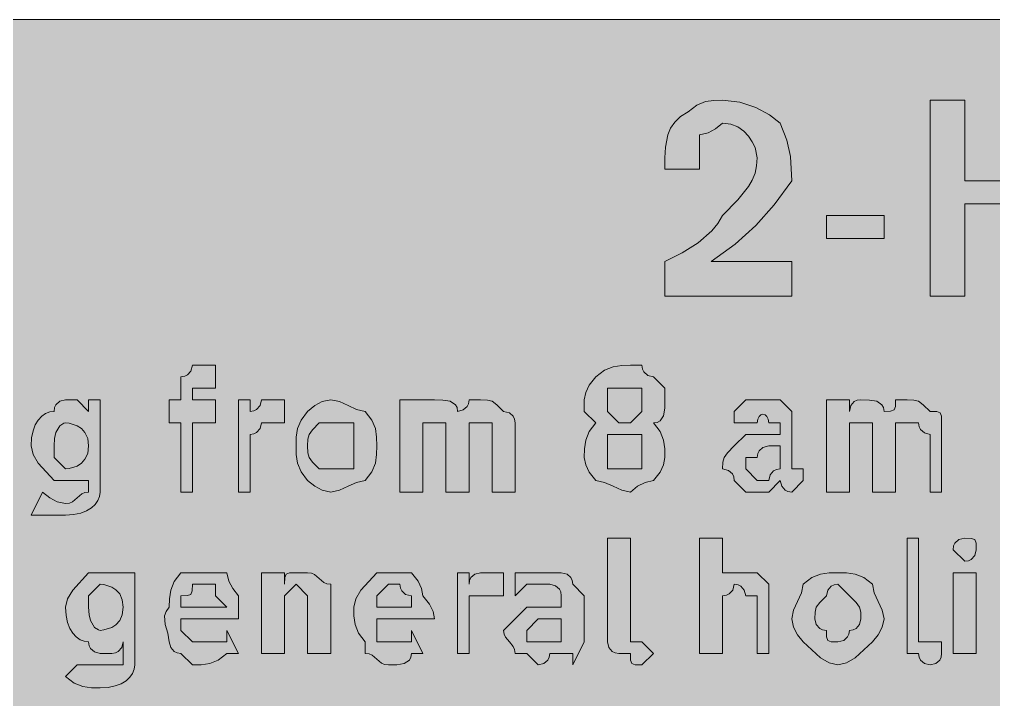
# Model space of a CAD drawing. Header units: metres. Extents: x 10 to 558, y 11 to 260.
# Drawn here: x 99.8 to 201.2, y 188.9 to 259.7 of the extents above; entities that cross this region are included whole.
import ezdxf

# ---------------------------------------------------------------- set-up
doc = ezdxf.new("R2010")
doc.units = ezdxf.units.M
for name, color, linetype, true_color in [('FILL_BLUE_0000FF', 7, 'Continuous', 0x0000ff), ('FILL_WHITE_FFFFFF', 7, 'Continuous', 0xffffff), ('STROKE_WHITE_FFFFFF', 7, 'Continuous', 0xffffff)]:
    doc.layers.add(name, color=color, linetype=linetype, true_color=true_color)

msp = doc.modelspace()

# ---------------------------------------------------------------- hatches: boundary and pattern name
at = {"layer": 'FILL_BLUE_0000FF', "true_color": 0x0000ff}
h = msp.add_hatch(color=7, dxfattribs=at)
h.dxf.hatch_style = 1
h.paths.add_polyline_path([(551.8, 259.63), (552.54, 259.47), (553.8, 258.93), (554.83, 258.16), (555.75, 257.28), (556.54, 256.78), (557.14, 256.19), (557.56, 255.55), (557.85, 254.88), (558.11, 253.57), (558.15, 252.48), (558.15, 18.48), (558.15, 16.08), (555.75, 13.68), (554.83, 12.8), (553.8, 12.03), (552.54, 11.49), (551.8, 11.33), (550.95, 11.28), (16.95, 11.28), (16.05, 11.3), (15.15, 11.43), (14.25, 11.79), (13.35, 12.48), (12.6, 12.63), (11.83, 12.99), (10.95, 13.68), (10.55, 14.18), (10.26, 14.77), (9.9, 16.08), (9.75, 18.48), (9.75, 252.48), (9.75, 254.88), (9.94, 255.76), (10.35, 256.53), (10.95, 257.28), (11.83, 257.99), (12.6, 258.48), (13.14, 258.97), (13.3, 259.28), (13.35, 259.68), (16.95, 259.68), (550.95, 259.68), (551.8, 259.63)])
at = {"layer": 'FILL_WHITE_FFFFFF', "true_color": 0xffffff}
h = msp.add_hatch(color=7, dxfattribs=at)
h.dxf.hatch_style = 1
h.paths.add_polyline_path([(166.95, 244.08), (166.95, 245.28), (166.99, 246.37), (167.25, 247.68), (167.54, 248.35), (167.96, 248.99), (168.56, 249.58), (169.35, 250.08), (170.25, 250.77), (171.15, 251.13), (172.05, 251.26), (172.95, 251.28), (174.73, 251.07), (176.4, 250.53), (177.84, 249.76), (178.95, 248.88), (179.64, 247.1), (180, 245.43), (180.15, 242.88), (178.33, 240.39), (176.4, 238.23), (174.24, 236.3), (171.75, 234.48), (180.15, 234.48), (180.15, 230.88), (166.95, 230.88), (166.95, 234.48), (168.73, 235.4), (170.4, 236.43), (171.84, 237.69), (172.45, 238.43), (172.95, 239.28), (174.52, 240.89), (175.65, 242.28), (176.04, 242.96), (176.32, 243.67), (176.49, 244.43), (176.55, 245.28), (176.32, 246.35), (176.04, 246.95), (175.65, 247.53), (175.14, 248.06), (174.52, 248.49), (173.79, 248.77), (172.95, 248.88), (172.2, 248.28), (171.43, 247.87), (170.55, 247.68), (170.55, 246.48), (170.55, 245.28), (170.55, 244.08), (166.95, 244.08)])
h = msp.add_hatch(color=7, dxfattribs=at)
h.dxf.hatch_style = 1
h.paths.add_polyline_path([(207.75, 240.48), (198.15, 240.48), (198.15, 230.88), (194.55, 230.88), (194.55, 251.28), (198.15, 251.28), (198.15, 242.88), (207.75, 242.88), (207.75, 251.28), (210.15, 251.28), (210.15, 230.88), (207.75, 230.88), (207.75, 240.48)])
h = msp.add_hatch(color=7, dxfattribs=at)
h.dxf.hatch_style = 1
h.paths.add_polyline_path([(183.75, 239.28), (189.75, 239.28), (189.75, 236.88), (183.75, 236.88), (183.75, 239.28)])
h = msp.add_hatch(color=7, dxfattribs=at)
h.dxf.hatch_style = 1
h.paths.add_polyline_path([(117.75, 210.48), (116.55, 210.48), (116.55, 217.68), (115.35, 217.68), (115.35, 220.08), (116.55, 220.08), (116.55, 221.28), (116.55, 222.48), (116.95, 222.53), (117.24, 222.67), (117.6, 223.08), (117.75, 223.68), (118.95, 223.68), (120.15, 223.68), (120.15, 221.28), (118.95, 221.28), (117.75, 221.28), (117.75, 220.08), (120.15, 220.08), (120.15, 217.68), (117.75, 217.68), (117.75, 210.48)])
h = msp.add_hatch(color=7, dxfattribs=at)
h.dxf.hatch_style = 1
h.paths.add_polyline_path([(166.93, 214.98), (166.95, 214.08), (166.8, 213.33), (166.44, 212.56), (165.75, 211.68), (164.87, 211.49), (164.1, 211.08), (163.35, 210.48), (162.45, 210.67), (161.55, 211.08), (160.65, 211.49), (159.75, 211.68), (159.06, 212.56), (158.7, 213.33), (158.55, 214.08), (158.57, 214.98), (158.7, 215.88), (159.06, 216.78), (159.75, 217.68), (158.55, 218.88), (158.55, 220.08), (158.7, 220.83), (159.06, 221.6), (159.75, 222.48), (160.65, 223.17), (161.55, 223.53), (162.45, 223.66), (163.35, 223.68), (164.55, 223.68), (164.6, 223.28), (164.74, 222.99), (165.15, 222.63), (165.75, 222.48), (166.95, 221.28), (166.95, 220.08), (166.93, 219.2), (166.8, 218.43), (166.44, 217.89), (166.15, 217.73), (165.75, 217.68), (166.44, 216.78), (166.8, 215.88), (166.93, 214.98)])
h.paths.add_polyline_path([(160.95, 212.88), (163.35, 212.88), (164.55, 212.88), (164.55, 214.08), (164.55, 216.48), (163.35, 216.48), (160.95, 216.48), (160.95, 214.08), (160.95, 212.88)], flags=16)
h.paths.add_polyline_path([(164.55, 220.08), (164.55, 221.28), (163.35, 221.28), (160.95, 221.28), (160.95, 220.08), (160.95, 218.88), (162.15, 217.68), (163.35, 217.68), (164.55, 218.88), (164.55, 220.08)], flags=16)
h = msp.add_hatch(color=7, dxfattribs=at)
h.dxf.hatch_style = 1
h.paths.add_polyline_path([(108.15, 220.08), (108.15, 210.48), (108.09, 210.03), (107.92, 209.6), (107.64, 209.19), (107.25, 208.83), (106.74, 208.52), (106.12, 208.29), (105.39, 208.13), (104.55, 208.08), (100.95, 208.08), (102.15, 210.48), (102.9, 209.88), (103.67, 209.47), (104.55, 209.28), (104.95, 209.33), (105.26, 209.47), (105.75, 209.88), (106.24, 210.29), (106.55, 210.43), (106.95, 210.48), (106.95, 211.68), (105.75, 211.68), (104.55, 211.68), (103.35, 211.68), (101.7, 213.48), (101.16, 214.38), (100.95, 215.28), (101, 216.12), (101.16, 216.85), (101.39, 217.47), (101.7, 217.98), (102.06, 218.37), (102.47, 218.65), (102.9, 218.82), (103.35, 218.88), (103.4, 219.28), (103.54, 219.57), (103.95, 219.93), (104.55, 220.08), (105.75, 220.08), (106.95, 218.88), (106.95, 220.08), (108.15, 220.08)])
h.paths.add_polyline_path([(103.95, 217.38), (103.54, 216.67), (103.4, 216.07), (103.35, 215.28), (103.35, 214.08), (104.55, 212.88), (104.92, 212.92), (105.75, 213.18), (106.19, 213.47), (106.57, 213.89), (106.85, 214.49), (106.95, 215.28), (106.85, 216.07), (106.57, 216.67), (106.19, 217.09), (105.75, 217.38), (104.92, 217.64), (104.55, 217.68), (104.36, 217.64), (103.95, 217.38)], flags=16)
h = msp.add_hatch(color=7, dxfattribs=at)
h.dxf.hatch_style = 1
h.paths.add_polyline_path([(124.15, 218.93), (124.44, 219.07), (124.8, 219.48), (124.95, 220.08), (127.35, 220.08), (127.35, 217.68), (124.95, 217.68), (124.8, 217.08), (124.44, 216.67), (124.15, 216.53), (123.75, 216.48), (123.75, 210.48), (122.55, 210.48), (122.55, 220.08), (123.75, 220.08), (123.75, 218.88), (124.15, 218.93)])
h = msp.add_hatch(color=7, dxfattribs=at)
h.dxf.hatch_style = 1
h.paths.add_polyline_path([(128.7, 217.08), (129.06, 217.98), (129.75, 218.88), (130.5, 219.48), (131.27, 219.89), (132.15, 220.08), (133.05, 219.89), (133.95, 219.48), (134.85, 219.07), (135.75, 218.88), (136.44, 217.98), (136.8, 217.08), (136.93, 216.18), (136.95, 215.28), (136.93, 214.38), (136.8, 213.48), (136.44, 212.58), (135.75, 211.68), (134.85, 211.49), (133.95, 211.08), (133.05, 210.67), (132.15, 210.48), (131.27, 210.67), (130.5, 211.08), (129.75, 211.68), (129.06, 212.58), (128.7, 213.48), (128.57, 214.38), (128.55, 215.28), (128.57, 216.18), (128.7, 217.08)])
h.paths.add_polyline_path([(130.26, 216.97), (129.9, 216.48), (129.77, 215.99), (129.75, 215.28), (129.77, 214.57), (129.9, 214.08), (130.26, 213.59), (130.95, 212.88), (132.15, 212.88), (134.55, 212.88), (134.55, 215.28), (134.55, 217.68), (132.15, 217.68), (130.95, 217.68), (130.26, 216.97)], flags=16)
h = msp.add_hatch(color=7, dxfattribs=at)
h.dxf.hatch_style = 1
h.paths.add_polyline_path([(143.83, 220.06), (144.6, 219.93), (145.14, 219.57), (145.3, 219.28), (145.35, 218.88), (145.95, 219.03), (146.36, 219.39), (146.5, 219.68), (146.55, 220.08), (147.75, 220.08), (148.46, 220.06), (148.95, 219.93), (149.44, 219.57), (150.15, 218.88), (150.75, 218.73), (151.16, 218.37), (151.3, 218.08), (151.35, 217.68), (151.35, 210.48), (148.95, 210.48), (148.95, 216.48), (148.95, 217.68), (147.75, 217.68), (146.55, 217.68), (146.55, 216.48), (146.55, 210.48), (144.15, 210.48), (144.15, 216.48), (144.15, 217.68), (142.95, 217.68), (141.75, 217.68), (141.75, 216.48), (141.75, 210.48), (139.35, 210.48), (139.35, 220.08), (141.75, 220.08), (142.95, 220.08), (143.83, 220.06)])
h = msp.add_hatch(color=7, dxfattribs=at)
h.dxf.hatch_style = 1
h.paths.add_polyline_path([(174.15, 211.68), (174.1, 212.08), (173.96, 212.37), (173.55, 212.73), (172.95, 212.88), (172.97, 213.59), (173.1, 214.08), (173.46, 214.57), (174.15, 215.28), (175.35, 216.48), (176.55, 216.48), (177.75, 216.48), (178.95, 216.48), (178.95, 217.68), (177.75, 217.68), (177.7, 218.07), (177.56, 218.35), (177.37, 218.52), (177.15, 218.58), (176.93, 218.52), (176.74, 218.35), (176.6, 218.07), (176.55, 217.68), (175.35, 217.68), (174.15, 217.68), (174.15, 218.88), (175.35, 220.08), (176.55, 220.08), (178.95, 220.08), (180.15, 218.88), (180.15, 217.68), (180.15, 215.28), (180.15, 212.88), (181.35, 212.88), (181.35, 211.68), (180.15, 210.48), (179.75, 210.53), (179.46, 210.67), (179.1, 211.08), (178.95, 211.68), (177.75, 210.48), (176.55, 210.48), (175.35, 210.48), (174.15, 211.68)])
h.paths.add_polyline_path([(177.9, 212.28), (178.26, 212.69), (178.55, 212.83), (178.95, 212.88), (178.95, 215.28), (177.75, 215.28), (177.15, 215.13), (176.74, 214.77), (176.6, 214.48), (176.55, 214.08), (175.35, 214.08), (175.35, 212.88), (176.55, 211.68), (177.75, 211.68), (177.9, 212.28)], flags=16)
h = msp.add_hatch(color=7, dxfattribs=at)
h.dxf.hatch_style = 1
h.paths.add_polyline_path([(186.15, 218.88), (186.3, 219.48), (186.66, 219.89), (186.95, 220.03), (187.35, 220.08), (188.23, 220.06), (189, 219.93), (189.54, 219.57), (189.7, 219.28), (189.75, 218.88), (190.44, 218.9), (190.8, 219.03), (190.93, 219.39), (190.95, 220.08), (192.15, 220.08), (192.86, 220.06), (193.35, 219.93), (193.84, 219.57), (194.55, 218.88), (195.24, 218.86), (195.6, 218.73), (195.73, 218.37), (195.75, 217.68), (195.75, 210.48), (194.55, 210.48), (194.55, 216.48), (193.95, 216.63), (193.54, 216.99), (193.4, 217.28), (193.35, 217.68), (192.15, 217.68), (190.95, 217.68), (190.95, 216.48), (190.95, 210.48), (188.55, 210.48), (188.55, 216.48), (188.55, 217.68), (187.35, 217.68), (186.15, 217.68), (186.15, 216.48), (186.15, 210.48), (183.75, 210.48), (183.75, 220.08), (186.15, 220.08), (186.15, 218.88)])
h = msp.add_hatch(color=7, dxfattribs=at)
h.dxf.hatch_style = 1
h.paths.add_polyline_path([(160.95, 205.68), (163.35, 205.68), (163.35, 194.88), (164.55, 194.88), (165.75, 193.68), (164.55, 192.48), (163.86, 192.5), (163.5, 192.63), (163.37, 192.99), (163.35, 193.68), (162.15, 193.68), (161.75, 193.73), (161.46, 193.87), (161.1, 194.28), (160.95, 194.88), (160.95, 205.68)])
h = msp.add_hatch(color=7, dxfattribs=at)
h.dxf.hatch_style = 1
h.paths.add_polyline_path([(176.55, 199.68), (175.35, 199.68), (175.2, 200.28), (174.84, 200.69), (174.55, 200.83), (174.15, 200.88), (174, 200.28), (173.64, 199.87), (173.35, 199.73), (172.95, 199.68), (172.95, 198.48), (172.95, 193.68), (170.55, 193.68), (170.55, 205.68), (172.95, 205.68), (172.95, 202.08), (174.15, 202.08), (176.55, 202.08), (177.75, 200.88), (177.75, 199.68), (177.75, 193.68), (176.55, 193.68), (176.55, 198.48), (176.55, 199.68)])
h = msp.add_hatch(color=7, dxfattribs=at)
h.dxf.hatch_style = 1
h.paths.add_polyline_path([(192.15, 205.68), (193.35, 205.68), (193.35, 194.88), (194.55, 194.88), (195.75, 194.88), (195.75, 193.68), (195.7, 193.28), (195.56, 192.99), (195.15, 192.63), (194.55, 192.48), (193.95, 192.63), (193.54, 192.99), (193.4, 193.28), (193.35, 193.68), (192.15, 193.68), (192.15, 194.88), (192.15, 205.68)])
h = msp.add_hatch(color=7, dxfattribs=at)
h.dxf.hatch_style = 1
h.paths.add_polyline_path([(199.2, 203.88), (198.84, 203.47), (198.55, 203.33), (198.15, 203.28), (196.95, 204.48), (197, 204.88), (197.14, 205.17), (197.55, 205.53), (198.15, 205.68), (198.84, 205.66), (199.2, 205.53), (199.33, 205.17), (199.35, 204.48), (199.2, 203.88)])
h = msp.add_hatch(color=7, dxfattribs=at)
h.dxf.hatch_style = 1
h.paths.add_polyline_path([(111.75, 192.48), (111.69, 192.03), (111.52, 191.6), (111.24, 191.19), (110.85, 190.83), (110.34, 190.52), (109.72, 190.29), (108.99, 190.13), (108.15, 190.08), (107.25, 190.1), (106.35, 190.23), (105.45, 190.59), (104.55, 191.28), (105.75, 192.48), (108.15, 192.48), (110.55, 192.48), (110.55, 193.68), (110.55, 194.88), (110.4, 194.28), (110.04, 193.87), (109.75, 193.73), (109.35, 193.68), (108.15, 193.68), (107.55, 193.83), (107.14, 194.19), (107, 194.48), (106.95, 194.88), (106.5, 194.94), (106.07, 195.1), (105.66, 195.39), (105.3, 195.78), (104.99, 196.29), (104.76, 196.9), (104.6, 197.64), (104.55, 198.48), (104.76, 199.38), (105.3, 200.28), (106.95, 202.08), (108.15, 202.08), (109.35, 202.08), (110.55, 202.08), (111.75, 202.08), (111.75, 192.48)])
h.paths.add_polyline_path([(106.95, 198.48), (107, 197.69), (107.14, 197.09), (107.55, 196.38), (107.96, 196.12), (108.15, 196.08), (108.52, 196.12), (109.35, 196.38), (109.79, 196.67), (110.18, 197.09), (110.45, 197.69), (110.55, 198.48), (110.45, 199.27), (110.18, 199.87), (109.79, 200.29), (109.35, 200.58), (108.52, 200.84), (108.15, 200.88), (106.95, 199.68), (106.95, 198.48)], flags=16)
h = msp.add_hatch(color=7, dxfattribs=at)
h.dxf.hatch_style = 1
h.paths.add_polyline_path([(116.15, 193.73), (115.86, 193.87), (115.5, 194.28), (115.35, 194.88), (115.18, 195.78), (114.9, 196.68), (114.84, 197.58), (115.01, 198.03), (115.35, 198.48), (115.37, 199.38), (115.5, 200.28), (115.86, 201.18), (116.55, 202.08), (121.35, 202.08), (121.54, 201.2), (121.95, 200.43), (122.55, 199.68), (122.55, 197.28), (116.55, 197.28), (116.55, 196.08), (117.75, 194.88), (118.95, 194.88), (121.35, 194.88), (121.35, 196.08), (122.55, 193.68), (121.35, 193.68), (120.45, 192.99), (119.55, 192.63), (118.65, 192.5), (117.75, 192.48), (116.55, 193.68), (116.15, 193.73)])
h.paths.add_polyline_path([(120.15, 199.68), (120.15, 200.88), (117.75, 200.88), (117.73, 200.19), (117.6, 199.83), (117.24, 199.7), (116.55, 199.68), (116.55, 198.48), (121.35, 198.48), (120.15, 199.68)], flags=16)
h = msp.add_hatch(color=7, dxfattribs=at)
h.dxf.hatch_style = 1
h.paths.add_polyline_path([(127.35, 199.68), (127.35, 198.48), (127.35, 193.68), (124.95, 193.68), (124.95, 202.08), (127.35, 202.08), (127.35, 200.88), (127.37, 201.57), (127.5, 201.93), (127.86, 202.06), (128.55, 202.08), (129.75, 202.08), (130.15, 202.03), (130.46, 201.89), (130.95, 201.48), (131.44, 201.07), (131.75, 200.93), (132.15, 200.88), (132.15, 199.68), (132.15, 193.68), (129.75, 193.68), (129.75, 198.48), (129.75, 199.68), (128.55, 200.88), (127.35, 199.68)])
h = msp.add_hatch(color=7, dxfattribs=at)
h.dxf.hatch_style = 1
h.paths.add_polyline_path([(137.44, 192.67), (136.95, 193.08), (136.46, 193.49), (136.15, 193.63), (135.75, 193.68), (135.75, 194.88), (135.06, 195.78), (134.7, 196.68), (134.57, 197.58), (134.55, 198.48), (134.76, 199.38), (135.3, 200.28), (136.95, 202.08), (140.55, 202.08), (141.24, 201.2), (141.6, 200.43), (141.75, 199.68), (142.44, 198.8), (142.8, 198.03), (142.95, 197.28), (136.95, 197.28), (136.95, 196.08), (136.95, 194.88), (139.35, 194.88), (140.55, 194.88), (140.55, 196.08), (141.75, 193.68), (140.55, 193.68), (140.5, 193.28), (140.34, 192.99), (139.8, 192.63), (139.03, 192.5), (138.15, 192.48), (137.75, 192.53), (137.44, 192.67)])
h.paths.add_polyline_path([(140.55, 199.68), (139.95, 199.83), (139.54, 200.19), (139.4, 200.48), (139.35, 200.88), (138.15, 200.88), (136.95, 199.68), (136.95, 198.48), (140.55, 198.48), (140.55, 199.68)], flags=16)
h = msp.add_hatch(color=7, dxfattribs=at)
h.dxf.hatch_style = 1
h.paths.add_polyline_path([(146.6, 201.28), (146.74, 201.57), (147.15, 201.93), (147.75, 202.08), (150.15, 202.08), (150.15, 199.68), (147.75, 199.68), (146.55, 199.68), (146.55, 198.48), (146.55, 193.68), (145.35, 193.68), (145.35, 202.08), (146.55, 202.08), (146.55, 200.88), (146.6, 201.28)])
h = msp.add_hatch(color=7, dxfattribs=at)
h.dxf.hatch_style = 1
h.paths.add_polyline_path([(152.55, 202.08), (153.75, 202.08), (156.15, 202.08), (156.75, 201.93), (157.16, 201.57), (157.3, 201.28), (157.35, 200.88), (158.55, 199.68), (158.55, 198.48), (158.55, 194.88), (157.35, 192.48), (157.35, 193.68), (156.15, 193.68), (154.95, 193.68), (154.9, 193.28), (154.76, 192.99), (154.35, 192.63), (153.75, 192.48), (152.55, 193.68), (151.35, 193.68), (151.3, 194.08), (151.16, 194.39), (150.75, 194.88), (150.34, 195.37), (150.2, 195.68), (150.15, 196.08), (151.35, 197.28), (152.55, 198.48), (153.75, 198.48), (154.95, 198.48), (156.15, 198.48), (156.15, 199.68), (156.1, 200.08), (155.96, 200.37), (155.55, 200.73), (154.95, 200.88), (153.75, 200.88), (152.55, 200.88), (151.35, 199.68), (151.35, 200.88), (151.35, 202.08), (152.55, 202.08)])
h.paths.add_polyline_path([(156.15, 194.88), (156.15, 196.08), (156.15, 197.28), (154.95, 197.28), (153.75, 197.28), (152.55, 196.08), (152.55, 194.88), (153.75, 194.88), (154.95, 194.88), (156.15, 194.88)], flags=16)
h = msp.add_hatch(color=7, dxfattribs=at)
h.dxf.hatch_style = 1
h.paths.add_polyline_path([(180.75, 199.08), (181.16, 199.98), (181.35, 200.88), (182.25, 201.57), (183.15, 201.93), (184.05, 202.06), (184.95, 202.08), (185.85, 202.06), (186.75, 201.93), (187.65, 201.57), (188.55, 200.88), (188.74, 199.98), (189.15, 199.08), (189.56, 198.18), (189.75, 197.28), (189.56, 196.4), (189.15, 195.63), (188.55, 194.88), (186.75, 193.23), (185.85, 192.69), (184.95, 192.48), (184.05, 192.69), (183.15, 193.23), (181.35, 194.88), (180.75, 195.63), (180.34, 196.4), (180.15, 197.28), (180.34, 198.18), (180.75, 199.08)])
h.paths.add_polyline_path([(184.26, 200.69), (183.9, 200.28), (183.75, 199.68), (183.06, 198.97), (182.7, 198.48), (182.57, 197.99), (182.55, 197.28), (182.7, 196.68), (183.06, 196.27), (183.35, 196.13), (183.75, 196.08), (183.77, 195.39), (183.9, 195.03), (184.26, 194.9), (184.95, 194.88), (185.55, 195.03), (185.96, 195.39), (186.1, 195.68), (186.15, 196.08), (186.55, 196.13), (186.84, 196.27), (187.2, 196.68), (187.35, 197.28), (187.33, 197.99), (187.2, 198.48), (186.84, 198.97), (186.15, 199.68), (184.95, 200.88), (184.55, 200.83), (184.26, 200.69)], flags=16)
h = msp.add_hatch(color=7, dxfattribs=at)
h.dxf.hatch_style = 1
h.paths.add_polyline_path([(196.95, 193.68), (196.95, 202.08), (199.35, 202.08), (199.35, 193.68), (196.95, 193.68)])

# ---------------------------------------------------------------- linework, layer by layer
at = {"layer": 'FILL_BLUE_0000FF', "lineweight": 0, "true_color": 0x0000ff}
msp.add_lwpolyline([(9.75, 18.48), (9.75, 252.48), (9.75, 254.88), (9.94, 255.76), (10.35, 256.53), (10.95, 257.28), (11.83, 257.99), (12.6, 258.48), (13.14, 258.97), (13.3, 259.28), (13.35, 259.68), (16.95, 259.68), (550.95, 259.68)], dxfattribs=at)
at = {"layer": 'FILL_WHITE_FFFFFF', "lineweight": 0, "true_color": 0xffffff}
for points in [[(166.95, 244.08), (166.95, 245.28), (166.99, 246.37), (167.25, 247.68), (167.54, 248.35), (167.96, 248.99), (168.56, 249.58), (169.35, 250.08), (170.25, 250.77), (171.15, 251.13), (172.05, 251.26), (172.95, 251.28), (174.73, 251.07), (176.4, 250.53), (177.84, 249.76), (178.95, 248.88), (179.64, 247.1), (180, 245.43), (180.15, 242.88), (178.33, 240.39), (176.4, 238.23), (174.24, 236.3), (171.75, 234.48), (180.15, 234.48), (180.15, 230.88), (166.95, 230.88), (166.95, 234.48), (168.73, 235.4), (170.4, 236.43), (171.84, 237.69), (172.45, 238.43), (172.95, 239.28), (174.52, 240.89), (175.65, 242.28), (176.04, 242.96), (176.32, 243.67), (176.49, 244.43), (176.55, 245.28), (176.32, 246.35), (176.04, 246.95), (175.65, 247.53), (175.14, 248.06), (174.52, 248.49), (173.79, 248.77), (172.95, 248.88), (172.2, 248.28), (171.43, 247.87), (170.55, 247.68), (170.55, 246.48), (170.55, 245.28), (170.55, 244.08)], [(207.75, 240.48), (198.15, 240.48), (198.15, 230.88), (194.55, 230.88), (194.55, 251.28), (198.15, 251.28), (198.15, 242.88), (207.75, 242.88), (207.75, 251.28), (210.15, 251.28), (210.15, 230.88), (207.75, 230.88)], [(183.75, 239.28), (189.75, 239.28), (189.75, 236.88), (183.75, 236.88)], [(117.75, 210.48), (116.55, 210.48), (116.55, 217.68), (115.35, 217.68), (115.35, 220.08), (116.55, 220.08), (116.55, 221.28), (116.55, 222.48), (116.95, 222.53), (117.24, 222.67), (117.6, 223.08), (117.75, 223.68), (118.95, 223.68), (120.15, 223.68), (120.15, 221.28), (118.95, 221.28), (117.75, 221.28), (117.75, 220.08), (120.15, 220.08), (120.15, 217.68), (117.75, 217.68)], [(166.93, 214.98), (166.95, 214.08), (166.8, 213.33), (166.44, 212.56), (165.75, 211.68), (164.87, 211.49), (164.1, 211.08), (163.35, 210.48), (162.45, 210.67), (161.55, 211.08), (160.65, 211.49), (159.75, 211.68), (159.06, 212.56), (158.7, 213.33), (158.55, 214.08), (158.57, 214.98), (158.7, 215.88), (159.06, 216.78), (159.75, 217.68), (158.55, 218.88), (158.55, 220.08), (158.7, 220.83), (159.06, 221.6), (159.75, 222.48), (160.65, 223.17), (161.55, 223.53), (162.45, 223.66), (163.35, 223.68), (164.55, 223.68), (164.6, 223.28), (164.74, 222.99), (165.15, 222.63), (165.75, 222.48), (166.95, 221.28), (166.95, 220.08), (166.93, 219.2), (166.8, 218.43), (166.44, 217.89), (166.15, 217.73), (165.75, 217.68), (166.44, 216.78), (166.8, 215.88)], [(164.55, 220.08), (164.55, 221.28), (163.35, 221.28), (160.95, 221.28), (160.95, 220.08), (160.95, 218.88), (162.15, 217.68), (163.35, 217.68), (164.55, 218.88)], [(108.15, 220.08), (108.15, 210.48), (108.09, 210.03), (107.92, 209.6), (107.64, 209.19), (107.25, 208.83), (106.74, 208.52), (106.12, 208.29), (105.39, 208.13), (104.55, 208.08), (100.95, 208.08), (102.15, 210.48), (102.9, 209.88), (103.67, 209.47), (104.55, 209.28), (104.95, 209.33), (105.26, 209.47), (105.75, 209.88), (106.24, 210.29), (106.55, 210.43), (106.95, 210.48), (106.95, 211.68), (105.75, 211.68), (104.55, 211.68), (103.35, 211.68), (101.7, 213.48), (101.16, 214.38), (100.95, 215.28), (101, 216.12), (101.16, 216.85), (101.39, 217.47), (101.7, 217.98), (102.06, 218.37), (102.47, 218.65), (102.9, 218.82), (103.35, 218.88), (103.4, 219.28), (103.54, 219.57), (103.95, 219.93), (104.55, 220.08), (105.75, 220.08), (106.95, 218.88), (106.95, 220.08)], [(124.15, 218.93), (124.44, 219.07), (124.8, 219.48), (124.95, 220.08), (127.35, 220.08), (127.35, 217.68), (124.95, 217.68), (124.8, 217.08), (124.44, 216.67), (124.15, 216.53), (123.75, 216.48), (123.75, 210.48), (122.55, 210.48), (122.55, 220.08), (123.75, 220.08), (123.75, 218.88)], [(128.7, 217.08), (129.06, 217.98), (129.75, 218.88), (130.5, 219.48), (131.27, 219.89), (132.15, 220.08), (133.05, 219.89), (133.95, 219.48), (134.85, 219.07), (135.75, 218.88), (136.44, 217.98), (136.8, 217.08), (136.93, 216.18), (136.95, 215.28), (136.93, 214.38), (136.8, 213.48), (136.44, 212.58), (135.75, 211.68), (134.85, 211.49), (133.95, 211.08), (133.05, 210.67), (132.15, 210.48), (131.27, 210.67), (130.5, 211.08), (129.75, 211.68), (129.06, 212.58), (128.7, 213.48), (128.57, 214.38), (128.55, 215.28), (128.57, 216.18)], [(143.83, 220.06), (144.6, 219.93), (145.14, 219.57), (145.3, 219.28), (145.35, 218.88), (145.95, 219.03), (146.36, 219.39), (146.5, 219.68), (146.55, 220.08), (147.75, 220.08), (148.46, 220.06), (148.95, 219.93), (149.44, 219.57), (150.15, 218.88), (150.75, 218.73), (151.16, 218.37), (151.3, 218.08), (151.35, 217.68), (151.35, 210.48), (148.95, 210.48), (148.95, 216.48), (148.95, 217.68), (147.75, 217.68), (146.55, 217.68), (146.55, 216.48), (146.55, 210.48), (144.15, 210.48), (144.15, 216.48), (144.15, 217.68), (142.95, 217.68), (141.75, 217.68), (141.75, 216.48), (141.75, 210.48), (139.35, 210.48), (139.35, 220.08), (141.75, 220.08), (142.95, 220.08)], [(174.15, 211.68), (174.1, 212.08), (173.96, 212.37), (173.55, 212.73), (172.95, 212.88), (172.97, 213.59), (173.1, 214.08), (173.46, 214.57), (174.15, 215.28), (175.35, 216.48), (176.55, 216.48), (177.75, 216.48), (178.95, 216.48), (178.95, 217.68), (177.75, 217.68), (177.7, 218.07), (177.56, 218.35), (177.37, 218.52), (177.15, 218.58), (176.93, 218.52), (176.74, 218.35), (176.6, 218.07), (176.55, 217.68), (175.35, 217.68), (174.15, 217.68), (174.15, 218.88), (175.35, 220.08), (176.55, 220.08), (178.95, 220.08), (180.15, 218.88), (180.15, 217.68), (180.15, 215.28), (180.15, 212.88), (181.35, 212.88), (181.35, 211.68), (180.15, 210.48), (179.75, 210.53), (179.46, 210.67), (179.1, 211.08), (178.95, 211.68), (177.75, 210.48), (176.55, 210.48), (175.35, 210.48)], [(186.15, 218.88), (186.3, 219.48), (186.66, 219.89), (186.95, 220.03), (187.35, 220.08), (188.23, 220.06), (189, 219.93), (189.54, 219.57), (189.7, 219.28), (189.75, 218.88), (190.44, 218.9), (190.8, 219.03), (190.93, 219.39), (190.95, 220.08), (192.15, 220.08), (192.86, 220.06), (193.35, 219.93), (193.84, 219.57), (194.55, 218.88), (195.24, 218.86), (195.6, 218.73), (195.73, 218.37), (195.75, 217.68), (195.75, 210.48), (194.55, 210.48), (194.55, 216.48), (193.95, 216.63), (193.54, 216.99), (193.4, 217.28), (193.35, 217.68), (192.15, 217.68), (190.95, 217.68), (190.95, 216.48), (190.95, 210.48), (188.55, 210.48), (188.55, 216.48), (188.55, 217.68), (187.35, 217.68), (186.15, 217.68), (186.15, 216.48), (186.15, 210.48), (183.75, 210.48), (183.75, 220.08), (186.15, 220.08)], [(103.95, 217.38), (103.54, 216.67), (103.4, 216.07), (103.35, 215.28), (103.35, 214.08), (104.55, 212.88), (104.92, 212.92), (105.75, 213.18), (106.19, 213.47), (106.57, 213.89), (106.85, 214.49), (106.95, 215.28), (106.85, 216.07), (106.57, 216.67), (106.19, 217.09), (105.75, 217.38), (104.92, 217.64), (104.55, 217.68), (104.36, 217.64)], [(130.26, 216.97), (129.9, 216.48), (129.77, 215.99), (129.75, 215.28), (129.77, 214.57), (129.9, 214.08), (130.26, 213.59), (130.95, 212.88), (132.15, 212.88), (134.55, 212.88), (134.55, 215.28), (134.55, 217.68), (132.15, 217.68), (130.95, 217.68)], [(160.95, 212.88), (163.35, 212.88), (164.55, 212.88), (164.55, 214.08), (164.55, 216.48), (163.35, 216.48), (160.95, 216.48), (160.95, 214.08)], [(177.9, 212.28), (178.26, 212.69), (178.55, 212.83), (178.95, 212.88), (178.95, 215.28), (177.75, 215.28), (177.15, 215.13), (176.74, 214.77), (176.6, 214.48), (176.55, 214.08), (175.35, 214.08), (175.35, 212.88), (176.55, 211.68), (177.75, 211.68)], [(160.95, 205.68), (163.35, 205.68), (163.35, 194.88), (164.55, 194.88), (165.75, 193.68), (164.55, 192.48), (163.86, 192.5), (163.5, 192.63), (163.37, 192.99), (163.35, 193.68), (162.15, 193.68), (161.75, 193.73), (161.46, 193.87), (161.1, 194.28), (160.95, 194.88)], [(176.55, 199.68), (175.35, 199.68), (175.2, 200.28), (174.84, 200.69), (174.55, 200.83), (174.15, 200.88), (174, 200.28), (173.64, 199.87), (173.35, 199.73), (172.95, 199.68), (172.95, 198.48), (172.95, 193.68), (170.55, 193.68), (170.55, 205.68), (172.95, 205.68), (172.95, 202.08), (174.15, 202.08), (176.55, 202.08), (177.75, 200.88), (177.75, 199.68), (177.75, 193.68), (176.55, 193.68), (176.55, 198.48)], [(192.15, 205.68), (193.35, 205.68), (193.35, 194.88), (194.55, 194.88), (195.75, 194.88), (195.75, 193.68), (195.7, 193.28), (195.56, 192.99), (195.15, 192.63), (194.55, 192.48), (193.95, 192.63), (193.54, 192.99), (193.4, 193.28), (193.35, 193.68), (192.15, 193.68), (192.15, 194.88)], [(199.2, 203.88), (198.84, 203.47), (198.55, 203.33), (198.15, 203.28), (196.95, 204.48), (197, 204.88), (197.14, 205.17), (197.55, 205.53), (198.15, 205.68), (198.84, 205.66), (199.2, 205.53), (199.33, 205.17), (199.35, 204.48)], [(111.75, 192.48), (111.69, 192.03), (111.52, 191.6), (111.24, 191.19), (110.85, 190.83), (110.34, 190.52), (109.72, 190.29), (108.99, 190.13), (108.15, 190.08), (107.25, 190.1), (106.35, 190.23), (105.45, 190.59), (104.55, 191.28), (105.75, 192.48), (108.15, 192.48), (110.55, 192.48), (110.55, 193.68), (110.55, 194.88), (110.4, 194.28), (110.04, 193.87), (109.75, 193.73), (109.35, 193.68), (108.15, 193.68), (107.55, 193.83), (107.14, 194.19), (107, 194.48), (106.95, 194.88), (106.5, 194.94), (106.07, 195.1), (105.66, 195.39), (105.3, 195.78), (104.99, 196.29), (104.76, 196.9), (104.6, 197.64), (104.55, 198.48), (104.76, 199.38), (105.3, 200.28), (106.95, 202.08), (108.15, 202.08), (109.35, 202.08), (110.55, 202.08), (111.75, 202.08)], [(116.15, 193.73), (115.86, 193.87), (115.5, 194.28), (115.35, 194.88), (115.18, 195.78), (114.9, 196.68), (114.84, 197.58), (115.01, 198.03), (115.35, 198.48), (115.37, 199.38), (115.5, 200.28), (115.86, 201.18), (116.55, 202.08), (121.35, 202.08), (121.54, 201.2), (121.95, 200.43), (122.55, 199.68), (122.55, 197.28), (116.55, 197.28), (116.55, 196.08), (117.75, 194.88), (118.95, 194.88), (121.35, 194.88), (121.35, 196.08), (122.55, 193.68), (121.35, 193.68), (120.45, 192.99), (119.55, 192.63), (118.65, 192.5), (117.75, 192.48), (116.55, 193.68)], [(127.35, 199.68), (127.35, 198.48), (127.35, 193.68), (124.95, 193.68), (124.95, 202.08), (127.35, 202.08), (127.35, 200.88), (127.37, 201.57), (127.5, 201.93), (127.86, 202.06), (128.55, 202.08), (129.75, 202.08), (130.15, 202.03), (130.46, 201.89), (130.95, 201.48), (131.44, 201.07), (131.75, 200.93), (132.15, 200.88), (132.15, 199.68), (132.15, 193.68), (129.75, 193.68), (129.75, 198.48), (129.75, 199.68), (128.55, 200.88)], [(137.44, 192.67), (136.95, 193.08), (136.46, 193.49), (136.15, 193.63), (135.75, 193.68), (135.75, 194.88), (135.06, 195.78), (134.7, 196.68), (134.57, 197.58), (134.55, 198.48), (134.76, 199.38), (135.3, 200.28), (136.95, 202.08), (140.55, 202.08), (141.24, 201.2), (141.6, 200.43), (141.75, 199.68), (142.44, 198.8), (142.8, 198.03), (142.95, 197.28), (136.95, 197.28), (136.95, 196.08), (136.95, 194.88), (139.35, 194.88), (140.55, 194.88), (140.55, 196.08), (141.75, 193.68), (140.55, 193.68), (140.5, 193.28), (140.34, 192.99), (139.8, 192.63), (139.03, 192.5), (138.15, 192.48), (137.75, 192.53)], [(146.6, 201.28), (146.74, 201.57), (147.15, 201.93), (147.75, 202.08), (150.15, 202.08), (150.15, 199.68), (147.75, 199.68), (146.55, 199.68), (146.55, 198.48), (146.55, 193.68), (145.35, 193.68), (145.35, 202.08), (146.55, 202.08), (146.55, 200.88)], [(152.55, 202.08), (153.75, 202.08), (156.15, 202.08), (156.75, 201.93), (157.16, 201.57), (157.3, 201.28), (157.35, 200.88), (158.55, 199.68), (158.55, 198.48), (158.55, 194.88), (157.35, 192.48), (157.35, 193.68), (156.15, 193.68), (154.95, 193.68), (154.9, 193.28), (154.76, 192.99), (154.35, 192.63), (153.75, 192.48), (152.55, 193.68), (151.35, 193.68), (151.3, 194.08), (151.16, 194.39), (150.75, 194.88), (150.34, 195.37), (150.2, 195.68), (150.15, 196.08), (151.35, 197.28), (152.55, 198.48), (153.75, 198.48), (154.95, 198.48), (156.15, 198.48), (156.15, 199.68), (156.1, 200.08), (155.96, 200.37), (155.55, 200.73), (154.95, 200.88), (153.75, 200.88), (152.55, 200.88), (151.35, 199.68), (151.35, 200.88), (151.35, 202.08)], [(180.75, 199.08), (181.16, 199.98), (181.35, 200.88), (182.25, 201.57), (183.15, 201.93), (184.05, 202.06), (184.95, 202.08), (185.85, 202.06), (186.75, 201.93), (187.65, 201.57), (188.55, 200.88), (188.74, 199.98), (189.15, 199.08), (189.56, 198.18), (189.75, 197.28), (189.56, 196.4), (189.15, 195.63), (188.55, 194.88), (186.75, 193.23), (185.85, 192.69), (184.95, 192.48), (184.05, 192.69), (183.15, 193.23), (181.35, 194.88), (180.75, 195.63), (180.34, 196.4), (180.15, 197.28), (180.34, 198.18)], [(196.95, 193.68), (196.95, 202.08), (199.35, 202.08), (199.35, 193.68)], [(106.95, 198.48), (107, 197.69), (107.14, 197.09), (107.55, 196.38), (107.96, 196.12), (108.15, 196.08), (108.52, 196.12), (109.35, 196.38), (109.79, 196.67), (110.18, 197.09), (110.45, 197.69), (110.55, 198.48), (110.45, 199.27), (110.18, 199.87), (109.79, 200.29), (109.35, 200.58), (108.52, 200.84), (108.15, 200.88), (106.95, 199.68)], [(120.15, 199.68), (120.15, 200.88), (117.75, 200.88), (117.73, 200.19), (117.6, 199.83), (117.24, 199.7), (116.55, 199.68), (116.55, 198.48), (121.35, 198.48)], [(140.55, 199.68), (139.95, 199.83), (139.54, 200.19), (139.4, 200.48), (139.35, 200.88), (138.15, 200.88), (136.95, 199.68), (136.95, 198.48), (140.55, 198.48)], [(184.26, 200.69), (183.9, 200.28), (183.75, 199.68), (183.06, 198.97), (182.7, 198.48), (182.57, 197.99), (182.55, 197.28), (182.7, 196.68), (183.06, 196.27), (183.35, 196.13), (183.75, 196.08), (183.77, 195.39), (183.9, 195.03), (184.26, 194.9), (184.95, 194.88), (185.55, 195.03), (185.96, 195.39), (186.1, 195.68), (186.15, 196.08), (186.55, 196.13), (186.84, 196.27), (187.2, 196.68), (187.35, 197.28), (187.33, 197.99), (187.2, 198.48), (186.84, 198.97), (186.15, 199.68), (184.95, 200.88), (184.55, 200.83)], [(156.15, 194.88), (156.15, 196.08), (156.15, 197.28), (154.95, 197.28), (153.75, 197.28), (152.55, 196.08), (152.55, 194.88), (153.75, 194.88), (154.95, 194.88)]]:
    msp.add_lwpolyline(points, close=True, dxfattribs=at)
at = {"layer": 'STROKE_WHITE_FFFFFF', "lineweight": 0, "true_color": 0xffffff}
msp.add_lwpolyline([(151.95, 198.32), (151.95, 198.32)], dxfattribs=at)

doc.saveas('drawing.dxf')
